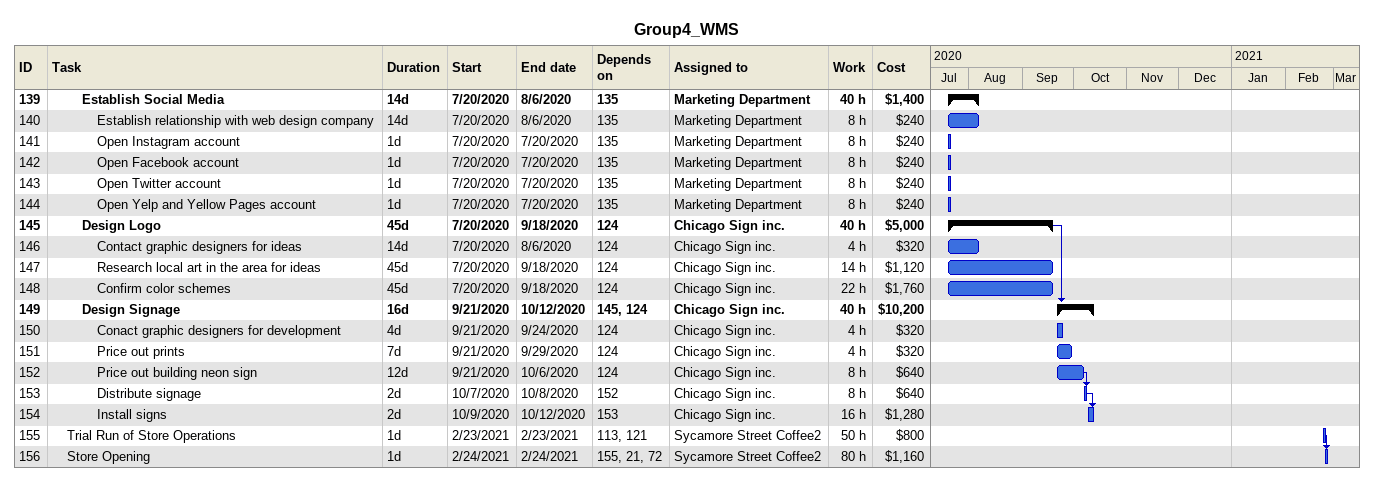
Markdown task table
Group4_WMS

| ID | Level | Task | Duration | Start | Finish | Predecessors | Resources | Work (h) | Cost ($) |
|---|---|---|---|---|---|---|---|---|---|
| 139 | 3 | **Establish Social Media** | 14d | 2020-07-20 | 2020-08-06 | 135 | Marketing Department | 40 | 1400 |
| 140 | 4 | Establish relationship with web design company | 14d | 2020-07-20 | 2020-08-06 | 135 | Marketing Department | 8 | 240 |
| 141 | 4 | Open Instagram account | 1d | 2020-07-20 | 2020-07-20 | 135 | Marketing Department | 8 | 240 |
| 142 | 4 | Open Facebook account | 1d | 2020-07-20 | 2020-07-20 | 135 | Marketing Department | 8 | 240 |
| 143 | 4 | Open Twitter account | 1d | 2020-07-20 | 2020-07-20 | 135 | Marketing Department | 8 | 240 |
| 144 | 4 | Open Yelp and Yellow Pages account | 1d | 2020-07-20 | 2020-07-20 | 135 | Marketing Department | 8 | 240 |
| 145 | 3 | **Design Logo** | 45d | 2020-07-20 | 2020-09-18 | 124 | Chicago Sign inc. | 40 | 5000 |
| 146 | 4 | Contact graphic designers for ideas | 14d | 2020-07-20 | 2020-08-06 | 124 | Chicago Sign inc. | 4 | 320 |
| 147 | 4 | Research local art in the area for ideas | 45d | 2020-07-20 | 2020-09-18 | 124 | Chicago Sign inc. | 14 | 1120 |
| 148 | 4 | Confirm color schemes | 45d | 2020-07-20 | 2020-09-18 | 124 | Chicago Sign inc. | 22 | 1760 |
| 149 | 3 | **Design Signage** | 16d | 2020-09-21 | 2020-10-12 | 145, 124 | Chicago Sign inc. | 40 | 10200 |
| 150 | 4 | Conact graphic designers for development | 4d | 2020-09-21 | 2020-09-24 | 124 | Chicago Sign inc. | 4 | 320 |
| 151 | 4 | Price out prints | 7d | 2020-09-21 | 2020-09-29 | 124 | Chicago Sign inc. | 4 | 320 |
| 152 | 4 | Price out building neon sign | 12d | 2020-09-21 | 2020-10-06 | 124 | Chicago Sign inc. | 8 | 640 |
| 153 | 4 | Distribute signage | 2d | 2020-10-07 | 2020-10-08 | 152 | Chicago Sign inc. | 8 | 640 |
| 154 | 4 | Install signs | 2d | 2020-10-09 | 2020-10-12 | 153 | Chicago Sign inc. | 16 | 1280 |
| 155 | 2 | Trial Run of Store Operations | 1d | 2021-02-23 | 2021-02-23 | 113, 121 | Sycamore Street Coffee2 | 50 | 800 |
| 156 | 2 | Store Opening | 1d | 2021-02-24 | 2021-02-24 | 155, 21, 72 | Sycamore Street Coffee2 | 80 | 1160 |
